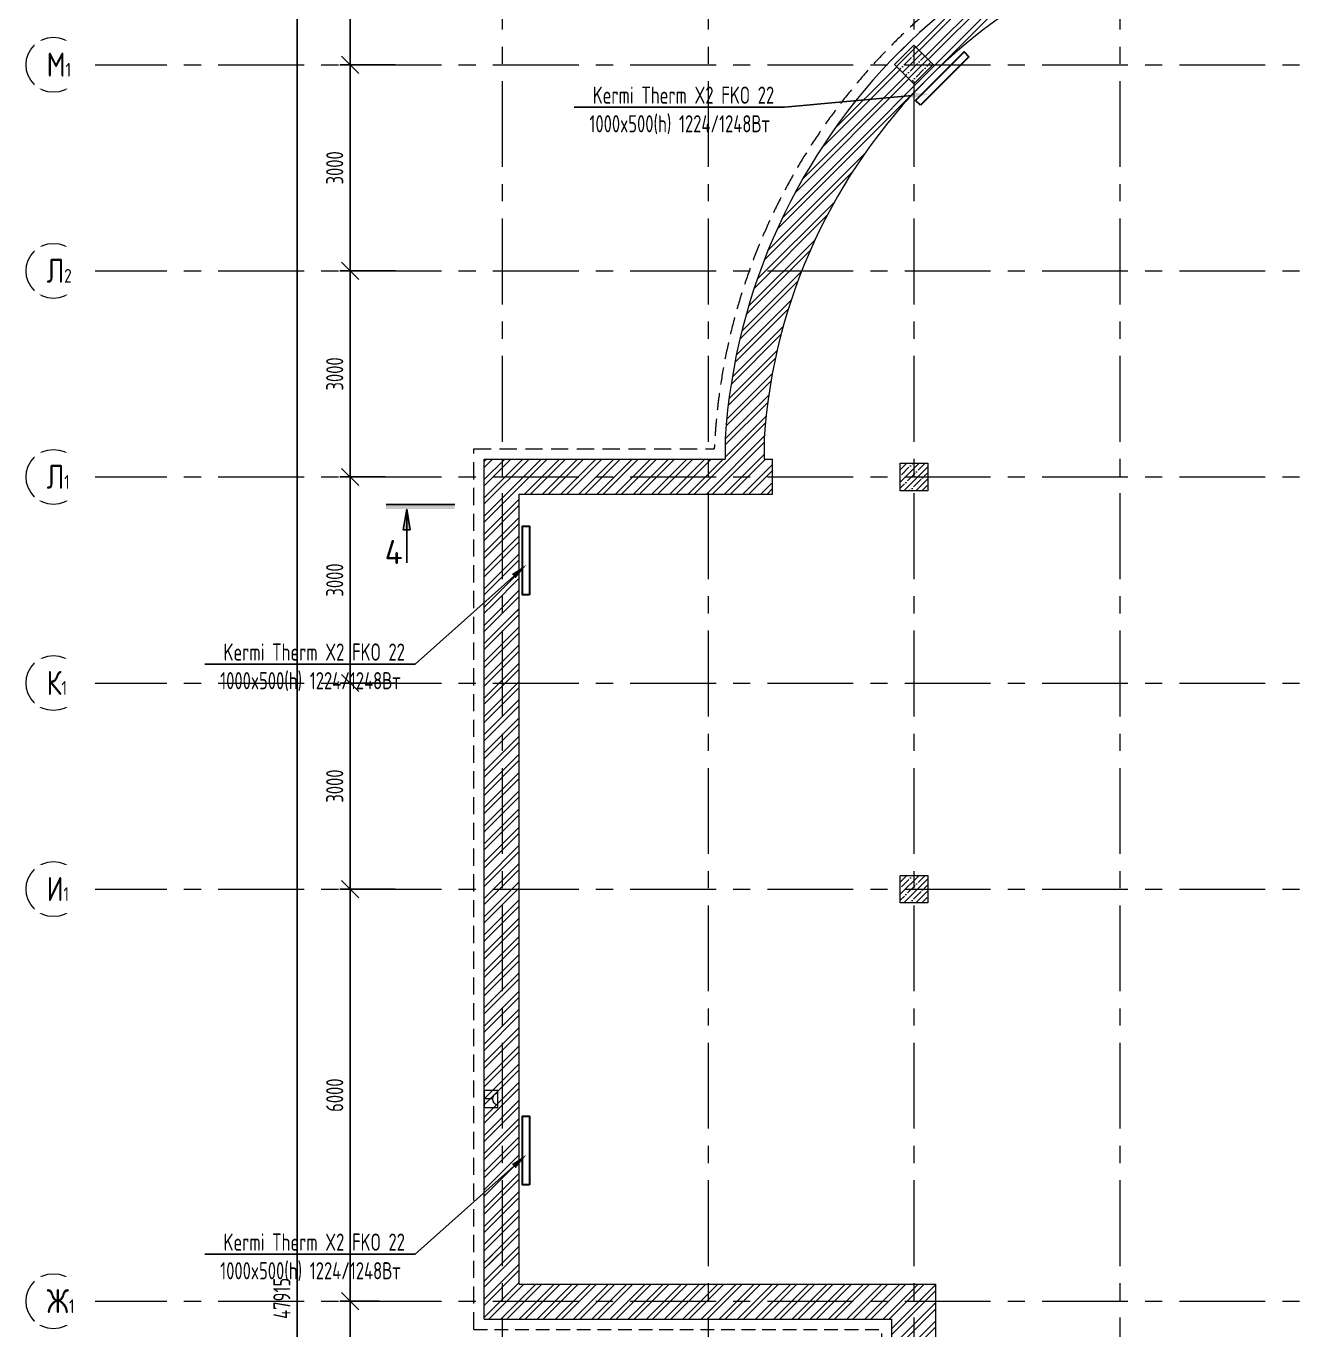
# Model space of a CAD drawing. Header units: millimetres. Extents: x -455656 to 9247092, y 0 to 412358.
# Drawn here: x -360106 to -341477, y 353841 to 372822 of the extents above; entities that cross this region are included whole.
import ezdxf
from ezdxf import colors
from ezdxf.entities.mleader import LeaderData, LeaderLine
from ezdxf.math import Vec2, Vec3

# ---------------------------------------------------------------- set-up
doc = ezdxf.new("R2010")
doc.units = ezdxf.units.MM
doc.header["$MEASUREMENT"] = 0
doc.header["$PDMODE"] = 3
doc.header["$PDSIZE"] = -4
for name, pattern in [('ADSK_Штриховая_ш2 п1', [3, 2, -1]), ('CENTER', [2, 1.25, -0.25, 0.25, -0.25]), ('TRATTEGGIATA', [0.75, 0.5, -0.25])]:
    doc.linetypes.add(name, pattern=pattern)
doc.layers.get('0').update_dxf_attribs({"color": 250, "lineweight": 9})
doc.layers.get('Defpoints').update_dxf_attribs({"color": 6})
for name, color, linetype, lineweight in [('АР_Разрезы', 175, 'Continuous', 9), ('подлога', 250, 'Continuous', 9), ('Радиаторы', 250, 'Continuous', 9), ('Радиаторы текст', 250, 'Continuous', 9)]:
    doc.layers.add(name, color=color, linetype=linetype, lineweight=lineweight)
doc.styles.add('ISOCPEUR', font='isocpeur.ttf', dxfattribs={"width": 0.7})
doc.styles.add('METRO-STYLE', font='isocpeur.ttf', dxfattribs={"width": 0.9, "oblique": 15})
doc.styles.add('ГОСТ 2.304', font='isocpeur.ttf', dxfattribs={"width": 0.7})
doc.dimstyles.new('СПДС', dxfattribs={"dimscale": 100, "dimtxt": 2.5, "dimasz": 2.5, "dimexe": 1.5, "dimexo": 0, "dimgap": 1, "dimtad": 1, "dimdec": 0, "dimrnd": 1, "dimtxsty": 'ГОСТ 2.304', "dimblk": 'OBLIQUE', "dimcen": 2.5, "dimdle": 1.5, "dimadec": 0, "dimazin": 2, "dimtfac": 0.75, "dimtdec": 0, "dimtmove": 1, "dimatfit": 3, "dimfxl": 1, "dimtolj": 1, "dimarcsym": 1})
pattern_1 = [(45, (0, 247657.5), (-132.5825214724777, 132.5825214724777), []), (45, (88.38834750000001, 247657.5), (-132.5825214724777, 132.5825214724777), [])]

# ---------------------------------------------------------------- blocks, each defined once
blk = doc.blocks.new('A$C60573c2e')
at = {"layer": 'АР_Разрезы', "ltscale": 100}
h = blk.add_hatch(color=5, dxfattribs=at)
h.dxf.hatch_style = 1
h.paths.add_polyline_path([(-689.4914417110849, -12468.6752071965), (-689.4914417110849, -12398.6752071965), (-1689.491441711085, -12398.6752071965), (-1689.491441711085, -12468.6752071965)])
h.paths.add_polyline_path([(-1339.213418762432, -12769.12533988489), (-1389.491441711085, -12468.6752071965), (-1389.491441711085, -12769.12533988489)])
h.paths.add_polyline_path([(-1389.491441711085, -12769.12533988489), (-1389.491441711085, -12468.6752071965), (-1439.769464659737, -12769.12533988489)])
at = {"layer": 'АР_Разрезы', "color": 5, "lineweight": 25, "ltscale": 100}
for p, q in [((-689.4914417110849, -12398.6752071965, -2792.354355402168), (-1689.491441711085, -12398.6752071965, -2792.354355402168)), ((-1439.769464659737, -12769.12533988489, -2792.354355402218), (-1389.491441711085, -12468.6752071965, -2792.354355402218)), ((-1389.491441711085, -12468.6752071965, -2792.354355402218), (-1339.213418762432, -12769.12533988489, -2792.354355402218)), ((-1339.213418762432, -12769.12533988489, -2792.354355402218), (-1439.769464659737, -12769.12533988489, -2792.354355402218))]:
    blk.add_line(p, q, dxfattribs=at)
at = {"layer": 'АР_Разрезы', "color": 5, "lineweight": 25, "ltscale": 100, "elevation": -2792.354355402218}
blk.add_lwpolyline([(-1389.491441711085, -12468.6752071965), (-1389.491441711085, -13252.4252071965)], dxfattribs=at)
at = {"layer": 'АР_Разрезы', "color": 5, "lineweight": 25, "ltscale": 100, "insert": (-1710.260259775852, -12918.6752071965, -2792.354355402218), "char_height": 350, "width": 583.3333333333333, "attachment_point": 1, "style": 'METRO-STYLE'}
blk.add_mtext('{\\Q0;\\W1;4}', dxfattribs=at)
blk = doc.blocks.new('_Oblique')
at = {"color": 0, "linetype": 'ByBlock', "lineweight": -2}
blk.add_line((-0.5, -0.5), (0.5, 0.5), dxfattribs=at)
blk = doc.blocks.new('*D901')
at = {"layer": 'Defpoints', "color": 0, "lineweight": 30, "ltscale": 100, "transparency": 16777216}
for p in [(-355384.7543500481, 354258.1824583526), (-354961.2716644737, 354258.1824583526), (-354821.7799947704, 351258.1824583526)]:
    blk.add_point(p, dxfattribs=at)
at = {"layer": 'подлога', "color": 0, "lineweight": -2, "ltscale": 100}
for p, q in [((-355384.7543500481, 351108.1824583526), (-355384.7543500481, 354408.1824583526)), ((-354961.2716644737, 354258.1824583526), (-355534.7543500481, 354258.1824583526)), ((-354821.7799947704, 351258.1824583526), (-355534.7543500481, 351258.1824583526))]:
    blk.add_line(p, q, dxfattribs=at)
at = {"layer": 'подлога', "color": 0, "lineweight": -2, "ltscale": 100, "xscale": 250, "yscale": 250, "zscale": 250}
for p, rotation in [((-355384.7543500481, 354258.1824583526), 90), ((-355384.7543500481, 351258.1824583526), 270)]:
    blk.add_blockref('_Oblique', p, dxfattribs=dict(at, rotation=rotation))
at = {"layer": 'подлога', "color": 0, "ltscale": 100, "insert": (-355609.754350048, 352758.1824583526), "char_height": 250, "attachment_point": 5, "rotation": 90, "style": 'ГОСТ 2.304'}
blk.add_mtext('\\A1;3000', dxfattribs=at)
blk = doc.blocks.new('*D902')
at = {"layer": 'Defpoints', "color": 0, "lineweight": 30, "ltscale": 100, "transparency": 16777216}
for p in [(-355384.7543500477, 360258.1824583526), (-354730.4818469357, 360258.1824583526), (-354961.2716644737, 354258.1824583526)]:
    blk.add_point(p, dxfattribs=at)
at = {"layer": 'подлога', "color": 0, "lineweight": -2, "ltscale": 100}
for p, q in [((-355384.7543500477, 354108.1824583526), (-355384.7543500477, 360408.1824583526)), ((-354730.4818469357, 360258.1824583526), (-355534.7543500477, 360258.1824583526)), ((-354961.2716644737, 354258.1824583526), (-355534.7543500477, 354258.1824583526))]:
    blk.add_line(p, q, dxfattribs=at)
at = {"layer": 'подлога', "color": 0, "lineweight": -2, "ltscale": 100, "xscale": 250, "yscale": 250, "zscale": 250}
for p, rotation in [((-355384.7543500477, 360258.1824583526), 90), ((-355384.7543500477, 354258.1824583526), 270)]:
    blk.add_blockref('_Oblique', p, dxfattribs=dict(at, rotation=rotation))
at = {"layer": 'подлога', "color": 0, "ltscale": 100, "insert": (-355609.7543500476, 357258.1824583526), "char_height": 250, "attachment_point": 5, "rotation": 90, "style": 'ГОСТ 2.304'}
blk.add_mtext('\\A1;6000', dxfattribs=at)
blk = doc.blocks.new('*D903')
at = {"layer": 'Defpoints', "color": 0, "lineweight": 30, "ltscale": 100, "transparency": 16777216}
for p in [(-355384.7543500472, 363258.1824583526), (-354873.4854140315, 363258.1824583526), (-354730.4818469357, 360258.1824583526)]:
    blk.add_point(p, dxfattribs=at)
at = {"layer": 'подлога', "color": 0, "lineweight": -2, "ltscale": 100}
for p, q in [((-355384.7543500472, 360108.1824583526), (-355384.7543500472, 363408.1824583526)), ((-354873.4854140315, 363258.1824583526), (-355534.7543500472, 363258.1824583526)), ((-354730.4818469357, 360258.1824583526), (-355534.7543500472, 360258.1824583526))]:
    blk.add_line(p, q, dxfattribs=at)
at = {"layer": 'подлога', "color": 0, "lineweight": -2, "ltscale": 100, "xscale": 250, "yscale": 250, "zscale": 250}
for p, rotation in [((-355384.7543500472, 363258.1824583526), 90), ((-355384.7543500472, 360258.1824583526), 270)]:
    blk.add_blockref('_Oblique', p, dxfattribs=dict(at, rotation=rotation))
at = {"layer": 'подлога', "color": 0, "ltscale": 100, "insert": (-355609.7543500471, 361758.1824583526), "char_height": 250, "attachment_point": 5, "rotation": 90, "style": 'ГОСТ 2.304'}
blk.add_mtext('\\A1;3000', dxfattribs=at)
blk = doc.blocks.new('*D904')
at = {"layer": 'Defpoints', "color": 0, "lineweight": 30, "ltscale": 100, "transparency": 16777216}
for p in [(-355384.7543500463, 366258.1824583526), (-354873.4854140315, 366258.1824583526), (-354730.4818469357, 363258.1824583526)]:
    blk.add_point(p, dxfattribs=at)
at = {"layer": 'подлога', "color": 0, "lineweight": -2, "ltscale": 100}
for p, q in [((-355384.7543500463, 363108.1824583526), (-355384.7543500463, 366408.1824583526)), ((-354873.4854140315, 366258.1824583526), (-355534.7543500463, 366258.1824583526)), ((-354730.4818469357, 363258.1824583526), (-355534.7543500463, 363258.1824583526))]:
    blk.add_line(p, q, dxfattribs=at)
at = {"layer": 'подлога', "color": 0, "lineweight": -2, "ltscale": 100, "xscale": 250, "yscale": 250, "zscale": 250}
for p, rotation in [((-355384.7543500463, 366258.1824583526), 90), ((-355384.7543500463, 363258.1824583526), 270)]:
    blk.add_blockref('_Oblique', p, dxfattribs=dict(at, rotation=rotation))
at = {"layer": 'подлога', "color": 0, "ltscale": 100, "insert": (-355609.7543500462, 364758.1824583526), "char_height": 250, "attachment_point": 5, "rotation": 90, "style": 'ГОСТ 2.304'}
blk.add_mtext('\\A1;3000', dxfattribs=at)
blk = doc.blocks.new('*D905')
at = {"layer": 'Defpoints', "color": 0, "lineweight": 30, "ltscale": 100, "transparency": 16777216}
for p in [(-355384.7543500459, 369258.1824583526), (-354725.3146603253, 369258.1824583526), (-354873.4854140315, 366258.1824583526)]:
    blk.add_point(p, dxfattribs=at)
at = {"layer": 'подлога', "color": 0, "lineweight": -2, "ltscale": 100}
for p, q in [((-355384.7543500459, 366108.1824583526), (-355384.7543500459, 369408.1824583526)), ((-354725.3146603253, 369258.1824583526), (-355534.7543500459, 369258.1824583526)), ((-354873.4854140315, 366258.1824583526), (-355534.7543500459, 366258.1824583526))]:
    blk.add_line(p, q, dxfattribs=at)
at = {"layer": 'подлога', "color": 0, "lineweight": -2, "ltscale": 100, "xscale": 250, "yscale": 250, "zscale": 250}
for p, rotation in [((-355384.7543500459, 369258.1824583526), 90), ((-355384.7543500459, 366258.1824583526), 270)]:
    blk.add_blockref('_Oblique', p, dxfattribs=dict(at, rotation=rotation))
at = {"layer": 'подлога', "color": 0, "ltscale": 100, "insert": (-355609.7543500458, 367758.1824583526), "char_height": 250, "attachment_point": 5, "rotation": 90, "style": 'ГОСТ 2.304'}
blk.add_mtext('\\A1;3000', dxfattribs=at)
blk = doc.blocks.new('*D906')
at = {"layer": 'Defpoints', "color": 0, "lineweight": 30, "ltscale": 100, "transparency": 16777216}
for p in [(-355384.7543500463, 375258.1824583526), (-354873.4854140315, 375258.1824583526), (-354730.4818469357, 372258.1824583526)]:
    blk.add_point(p, dxfattribs=at)
at = {"layer": 'подлога', "color": 0, "lineweight": -2, "ltscale": 100}
for p, q in [((-355384.7543500463, 372108.1824583526), (-355384.7543500463, 375408.1824583526)), ((-354873.4854140315, 375258.1824583526), (-355534.7543500463, 375258.1824583526)), ((-354730.4818469357, 372258.1824583526), (-355534.7543500463, 372258.1824583526))]:
    blk.add_line(p, q, dxfattribs=at)
at = {"layer": 'подлога', "color": 0, "lineweight": -2, "ltscale": 100, "xscale": 250, "yscale": 250, "zscale": 250}
for p, rotation in [((-355384.7543500463, 375258.1824583526), 90), ((-355384.7543500463, 372258.1824583526), 270)]:
    blk.add_blockref('_Oblique', p, dxfattribs=dict(at, rotation=rotation))
at = {"layer": 'подлога', "color": 0, "ltscale": 100, "insert": (-355609.7543500462, 373758.1824583526), "char_height": 250, "attachment_point": 5, "rotation": 90, "style": 'ГОСТ 2.304'}
blk.add_mtext('\\A1;3000', dxfattribs=at)
blk = doc.blocks.new('*D908')
at = {"layer": 'Defpoints', "color": 0, "lineweight": 30, "ltscale": 100, "transparency": 16777216}
for p in [(-356211.1268672846, 378258.1824583526), (-356211.1268672846, 330343.1824583526), (-356155.3167781394, 330343.1824583526)]:
    blk.add_point(p, dxfattribs=at)
at = {"layer": 'подлога', "color": 0, "lineweight": -2, "ltscale": 100}
for p, q in [((-356155.3167781394, 378408.1824583526), (-356155.3167781394, 330193.1824583526)), ((-356211.1268672846, 378258.1824583526), (-356005.3167781394, 378258.1824583526)), ((-356211.1268672846, 330343.1824583526), (-356005.3167781394, 330343.1824583526))]:
    blk.add_line(p, q, dxfattribs=at)
at = {"layer": 'подлога', "color": 0, "lineweight": -2, "ltscale": 100, "xscale": 250, "yscale": 250, "zscale": 250}
for p, rotation in [((-356155.3167781394, 378258.1824583526), 90), ((-356155.3167781394, 330343.1824583526), 270)]:
    blk.add_blockref('_Oblique', p, dxfattribs=dict(at, rotation=rotation))
at = {"layer": 'подлога', "color": 0, "ltscale": 100, "insert": (-356380.3167781393, 354300.6824583526), "char_height": 250, "attachment_point": 5, "rotation": 90, "style": 'ГОСТ 2.304'}
blk.add_mtext('\\A1;47915', dxfattribs=at)
blk = doc.blocks.new('*D909')
at = {"layer": 'Defpoints', "color": 0, "lineweight": 30, "ltscale": 100, "transparency": 16777216}
for p in [(-354730.4818469357, 372258.1824583526), (-355384.7543500464, 369258.1824583527), (-354725.3146603253, 369258.1824583527)]:
    blk.add_point(p, dxfattribs=at)
at = {"layer": 'подлога', "color": 0, "lineweight": -2, "ltscale": 100}
for p, q in [((-354730.4818469357, 372258.1824583526), (-355534.7543500464, 372258.1824583526)), ((-355384.7543500464, 372408.1824583526), (-355384.7543500464, 369108.1824583527)), ((-354725.3146603253, 369258.1824583527), (-355534.7543500464, 369258.1824583527))]:
    blk.add_line(p, q, dxfattribs=at)
at = {"layer": 'подлога', "color": 0, "lineweight": -2, "ltscale": 100, "xscale": 250, "yscale": 250, "zscale": 250}
for p, rotation in [((-355384.7543500464, 372258.1824583526), 90), ((-355384.7543500464, 369258.1824583527), 270)]:
    blk.add_blockref('_Oblique', p, dxfattribs=dict(at, rotation=rotation))
at = {"layer": 'подлога', "color": 0, "ltscale": 100, "insert": (-355609.7543500463, 370758.1824583526), "char_height": 250, "attachment_point": 5, "rotation": 90, "style": 'ГОСТ 2.304'}
blk.add_mtext('\\A1;3000', dxfattribs=at)

msp = doc.modelspace()

# ---------------------------------------------------------------- hatches: boundary and pattern name
at = {"layer": 'подлога', "ltscale": 100}
h = msp.add_hatch(dxfattribs=at)
h.set_pattern_fill('ANSI32', color=256, scale=500)
h.set_pattern_definition(pattern_1)
h.paths.add_polyline_path([(-347172.0711264507, 371982.0027129504), (-347174.0226643234, 371980.0511750777), (-347452.1539475983, 372258.1824583525), (-347174.0226643234, 372545.7366000269), (-346891.1799518488, 372262.8938875523)], flags=16)
edge = h.paths.add_edge_path()
edge.add_line((-349232.0711264506, 366518.1824583525), (-349355.3711942717, 366518.1824583525))
edge.add_line((-349355.3711942717, 366518.1824583525), (-349355.3711942717, 366818.1824583529))
edge.add_arc((-341163.8676257482, 366249.97895765), 8211.186633571624, 93.96796492609559, 176.0320350741618, ccw=False)
edge.add_line((-341732.0711264879, 374441.482526171), (-341732.0711264503, 375008.4053126574))
edge.add_arc((-341172.1190240534, 366258.323938628), 8767.979836263088, 93.66158925732493, 123.7450755408298)
edge.add_arc((-341172.0711264514, 366258.1824583532), 8768.124086712196, 123.7448222325677, 152.8449571899147)
edge.add_arc((-341172.0711264505, 366258.1824583524), 8768.124086713338, 152.8449571899126, 176.3381574344119)
edge.add_line((-349922.2939807556, 366818.1824583525), (-349922.2939807556, 366518.1824583525))
edge.add_line((-349922.2939807556, 366518.1824583525), (-353432.0711264506, 366518.3214357547))
edge.add_line((-353432.0711264506, 366518.3214357547), (-353432.0711264506, 364417.5172276786))
edge.add_line((-353432.0711264506, 364417.5172276786), (-353313.1573067188, 364417.5172276786))
edge.add_line((-353313.1573067188, 364417.5172276786), (-353313.1573067189, 364301.5810346317))
edge.add_line((-353313.1573067189, 364301.5810346317), (-352922.0711264504, 364301.5810346317))
edge.add_line((-352922.0711264504, 364301.5810346317), (-352922.0711264506, 366008.1824583525))
edge.add_line((-352922.0711264506, 366008.1824583525), (-349232.0711264506, 366007.9056469521))
edge.add_line((-349232.0711264506, 366007.9056469521), (-349232.0711264506, 366518.1824583525))
h = msp.add_hatch(dxfattribs=at)
h.set_pattern_fill('ANSI35', color=256, scale=500)
h.set_pattern_definition([(45, (-1304541.902478122, 412140.4381395279), (-88.38834764831844, 88.38834764831844), []), (45, (-1304453.514130622, 412140.4381395279), (-88.38834764831844, 88.38834764831844), [156.25, -31.25, 0, -31.25])])
h.paths.add_polyline_path([(-347174.0226643234, 372545.736600027), (-347456.865376798, 372262.8938875523), (-347174.0226643233, 371980.0511750777), (-346891.1799518488, 372262.8938875524)])
h = msp.add_hatch(dxfattribs=at)
h.set_pattern_fill('ANSI35', color=256, scale=500)
h.set_pattern_definition([(45, (-1304424.170391682, 406329.6571121852), (-88.38834764831844, 88.38834764831844), []), (45, (-1304335.782044182, 406329.6571121852), (-88.38834764831844, 88.38834764831844), [156.25, -31.25, 0, -31.25])])
h.paths.add_polyline_path([(-346972.0711264507, 366458.1824583525), (-347372.0711264507, 366458.1824583525), (-347372.0711264507, 366058.1824583525), (-346972.0711264507, 366058.1824583525)])
h = msp.add_hatch(dxfattribs=at)
h.set_pattern_fill('ANSI32', color=256, scale=500)
h.set_pattern_definition(pattern_1)
h.paths.add_polyline_path([(-352922.0711264504, 364368.5233090681), (-353313.1573067188, 364368.5233090681), (-353313.1573067189, 364433.5233090681), (-353432.0711264506, 364433.5233090681), (-353432.0711264506, 354794.751652159), (-352922.0711264504, 354794.751652159)])
h = msp.add_hatch(dxfattribs=at)
h.set_pattern_fill('ANSI35', color=256, scale=500)
h.set_pattern_definition([(45, (-1304424.170391682, 400329.6571121852), (-88.38834764831844, 88.38834764831844), []), (45, (-1304335.782044182, 400329.6571121852), (-88.38834764831844, 88.38834764831844), [156.25, -31.25, 0, -31.25])])
h.paths.add_polyline_path([(-346972.0711264507, 360458.1824583525), (-347372.0711264507, 360458.1824583525), (-347372.0711264507, 360058.1824583525), (-346972.0711264507, 360058.1824583525)])
h = msp.add_hatch(dxfattribs=at)
h.set_pattern_fill('ANSI32', color=256, scale=500)
h.set_pattern_definition(pattern_1)
h.paths.add_polyline_path([(-352922.0711264503, 354933.1824583525), (-353313.1573067179, 354933.1824583525), (-353313.1573067179, 354998.1824583525), (-353432.0711264506, 354998.1824583525), (-353432.0711264506, 353998.1824583525), (-347492.1922958228, 353998.1824583525), (-346852.1922958229, 354508.1824583518), (-352922.0711264504, 354508.1824583532)])
h = msp.add_hatch(dxfattribs=at)
h.set_pattern_fill('ANSI32', color=256, scale=500)
h.set_pattern_definition(pattern_1)
h.paths.add_polyline_path([(-347492.2442077561, 350497.8924028078), (-346852.1403838894, 350497.8924028078), (-346852.0711264507, 354508.1824583525), (-347492.1922958228, 353998.1824583525)])
h.paths.add_polyline_path([(-347492.1008219777, 336806.1361120779), (-346852.0711264506, 336806.1361120779), (-346852.1433102784, 349332.8924028078), (-347492.2412813671, 349332.8924028078)])
h.paths.add_polyline_path([(-346852.0711264507, 335596.1361125283), (-347492.0943839219, 335596.1361117704), (-347492.0711264506, 331355.9795130361), (-346852.0711264507, 331355.9795130361)])

# ---------------------------------------------------------------- linework, layer by layer
at = {"layer": 'подлога', "linetype": 'CENTER', "ltscale": 1000}
for p, q in [((-353172.0711264506, 382020.6513644527), (-353172.0711264506, 326288.3028007622)), ((-350172.0711264506, 382020.6513644527), (-350172.0711264506, 326288.3028007622)), ((-347172.0711264507, 382020.6513644527), (-347172.0711264507, 326288.3028007622)), ((-344172.0711264507, 382020.6513644527), (-344172.0711264507, 326288.3028007622)), ((-359305.7650579241, 372258.1824583525), (-276127.3630032049, 372258.1824583525)), ((-359305.7650579241, 369258.1824583525), (-276127.3630032049, 369258.1824583525)), ((-359305.7650579241, 366258.1824583525), (-276127.3630032049, 366258.1824583525)), ((-359305.7650579241, 363258.1824583525), (-276127.3630032049, 363258.1824583525)), ((-359305.7650579241, 360258.1824583525), (-276127.3630032049, 360258.1824583525)), ((-359305.7650579241, 354258.1824583525), (-276127.3630032049, 354258.1824583525))]:
    msp.add_line(p, q, dxfattribs=at)
at = {"layer": 'подлога', "linetype": 'TRATTEGGIATA', "ltscale": 500}
for p, q in [((-353582.0710764196, 353848.1824583525), (-353582.0711272143, 366668.1825614581)), ((-353582.0711272143, 366668.1825614581), (-350080.7655946009, 366668.1825792833))]:
    msp.add_line(p, q, dxfattribs=at)
at = {"layer": 'подлога', "ltscale": 100}
for p, q in [((-353432.0711264506, 364156.5480785128), (-353432.0711264506, 366518.1824583525)), ((-353432.0711264506, 366518.1824583525), (-349922.2939807556, 366518.1824583525)), ((-349355.3711942717, 366518.1824583525), (-349232.0711264506, 366518.1824583525)), ((-349232.0711264506, 366008.1824583525), (-349232.0711264506, 366518.1824583525)), ((-352922.0711264506, 364221.5480785128), (-352922.0711264506, 366008.1824583525)), ((-352922.0711264506, 366008.1824583525), (-349232.0711264506, 366008.1824583525)), ((-353432.0711264506, 354752.7334523358), (-353432.0711264506, 364433.5233090681)), ((-352922.0711264506, 354817.7334523358), (-352922.0711264506, 364368.5233090681)), ((-353313.2465729184, 357203.3841983497), (-353432.0711264506, 357203.3841983497)), ((-353432.0711264506, 353998.1824583525), (-353432.0711264506, 354998.1824583525)), ((-352922.0711264506, 354508.1824583525), (-352922.0711264506, 354933.1824583525)), ((-352922.0711264506, 354508.1824583525), (-346852.1922958228, 354508.1824583525)), ((-346852.1922958228, 350497.8924028078), (-346852.1922958228, 354508.1824583525)), ((-353432.0711264506, 353998.1824583525), (-347492.1922958228, 353998.1824583525)), ((-347492.1922958226, 350497.8924028078), (-347492.1922958228, 353998.1824583525))]:
    msp.add_line(p, q, dxfattribs=at)
at = {"layer": 'подлога', "linetype": 'ADSK_Штриховая_ш2 п1', "ltscale": 100}
for p in [(-353582.0710764196, 353848.1824583525), (-347642.1921812618, 350887.7671550303, 0.3764270108615051)]:
    msp.add_line(p, (-347642.1922379924, 353848.1824583525, 0.003857490509602712), dxfattribs=at)
at = {"layer": 'подлога', "ltscale": 100}
for points in [[(-347456.865376798, 372262.8938875523), (-347174.0226643234, 372545.7366000269), (-346891.1799518488, 372262.8938875523), (-347174.0226643234, 371980.0511750777)], [(-347372.0711264507, 366458.1824583525), (-346972.0711264507, 366458.1824583525), (-346972.0711264507, 366058.1824583525), (-347372.0711264507, 366058.1824583525)], [(-347372.0711264507, 360458.1824583525), (-346972.0711264507, 360458.1824583525), (-346972.0711264507, 360058.1824583525), (-347372.0711264507, 360058.1824583525)], [(-353232.5165846907, 357078.2228609056), (-353232.5165846907, 357328.5455357938), (-353432.0711264506, 357328.5455357938), (-353432.0711264506, 357078.2228609056)]]:
    msp.add_lwpolyline(points, close=True, dxfattribs=at)
for points in [[(-349922.2939807556, 366818.1824583525), (-349922.2939807556, 366518.1824583525)], [(-349355.3711942717, 366818.1824583525), (-349355.3711942717, 366518.1824583525)]]:
    msp.add_lwpolyline(points, dxfattribs=at)
at = {"layer": 'подлога', "ltscale": 0.5}
for centre in [(-359705.7650579239, 372258.1824583525), (-359705.7650579239, 369258.1824583525), (-359705.7650579239, 366258.1824583525), (-359705.7650579239, 363258.1824583525), (-359705.7650579239, 360258.1824583525), (-359705.7650579239, 354258.1824583525)]:
    msp.add_circle(centre, 400, dxfattribs=at)
at = {"layer": 'подлога', "linetype": 'TRATTEGGIATA', "ltscale": 500}
msp.add_arc((-341172.0711264507, 366258.1824583525), 8918.12408671314, 92.63503304335407, 177.364966069098, dxfattribs=at)
at = {"layer": 'подлога', "ltscale": 100}
for centre, radius, start, end in [((-341172.0711264507, 366258.1824583525), 8768.12408671314, 93.66184256447964, 176.3381574337907), ((-341172.0711264507, 366258.1824583525), 8202.438661764028, 93.91476438919855, 176.0852356107048), ((-353232.5165846907, 357203.3841983497), 80.72998822781665, 90, 270)]:
    msp.add_arc(centre, radius, start, end, dxfattribs=at)
at = {"layer": 'Радиаторы', "color": 1, "lineweight": 30, "ltscale": 500}
for points in [[(-347078.1371436255, 371669.2737287033), (-347148.847821744, 371739.9844068219), (-346441.7410405576, 372447.0911880085), (-346371.0303624388, 372376.3805098897)], [(-352772.0711264504, 364543.6824583525), (-352872.0711264504, 364543.6824583525), (-352872.0711264504, 365543.6824583525), (-352772.0711264504, 365543.6824583525)], [(-352772.0711264504, 355953.6824583525), (-352872.0711264504, 355953.6824583525), (-352872.0711264504, 356953.6824583525), (-352772.0711264504, 356953.6824583525)]]:
    msp.add_lwpolyline(points, close=True, dxfattribs=at)

# ---------------------------------------------------------------- block references
at = {"layer": 'подлога', "color": 31, "ltscale": 100, "true_color": 0xfecc66}
msp.add_blockref('A$C60573c2e', (-353172.0711264506, 378258.1824583525), dxfattribs=at)
msp.add_blockref('A$C60573c2e', (-353172.0711264506, 378258.1824583525), dxfattribs=at)

# ---------------------------------------------------------------- dimensions: what is measured, and where the dimension line sits
at = {"layer": 'подлога', "ltscale": 100}
for base, p1, p2, picture, middle in [((-356155.3167781394, 330343.1824583526), (-356211.1268672845, 378258.1824583525), (-356211.1268672845, 330343.1824583525), '*D908', (-356380.3167781393, 354300.6824583526)), ((-355384.7543500463, 375258.1824583526), (-354730.4818469356, 372258.1824583525), (-354873.4854140314, 375258.1824583525), '*D906', (-355609.7543500462, 373758.1824583526)), ((-355384.7543500464, 369258.1824583527), (-354730.4818469356, 372258.1824583525), (-354725.3146603252, 369258.1824583526), '*D909', (-355609.7543500463, 370758.1824583526)), ((-355384.7543500459, 369258.1824583526), (-354873.4854140314, 366258.1824583525), (-354725.3146603252, 369258.1824583525), '*D905', (-355609.7543500458, 367758.1824583526)), ((-355384.7543500463, 366258.1824583526), (-354730.4818469356, 363258.1824583525), (-354873.4854140314, 366258.1824583525), '*D904', (-355609.7543500462, 364758.1824583526)), ((-355384.7543500472, 363258.1824583526), (-354730.4818469356, 360258.1824583525), (-354873.4854140314, 363258.1824583525), '*D903', (-355609.7543500471, 361758.1824583526)), ((-355384.7543500477, 360258.1824583526), (-354961.2716644736, 354258.1824583525), (-354730.4818469356, 360258.1824583525), '*D902', (-355609.7543500476, 357258.1824583526)), ((-355384.7543500481, 354258.1824583526), (-354821.7799947703, 351258.1824583525), (-354961.2716644736, 354258.1824583525), '*D901', (-355609.754350048, 352758.1824583526))]:
    dim = msp.add_linear_dim(base=base, p1=p1, p2=p2, angle=90, dimstyle='СПДС', dxfattribs=at)
    dim.commit()
    dim.dimension.update_dxf_attribs({"geometry": picture, "text_midpoint": middle})

# ---------------------------------------------------------------- leaders
at = {"layer": 'Радиаторы текст'}
ml = msp.add_multileader_mtext('Standard', dxfattribs=at)
ml.set_content('\\A1; Kermi Therm X2 FKO 22\\P1000x500(h) 1224/1248Вт', color=256, style='ISOCPEUR')
ml.set_leader_properties()
ml.build(insert=Vec2(0, 0))
ml.multileader.update_dxf_attribs({"text_left_attachment_type": 6, "text_right_attachment_type": 6, "dogleg_length": 100, "arrow_head_size": 250})
ctx = ml.context
ctx.base_point, ctx.char_height, ctx.arrow_head_size, ctx.landing_gap_size, ctx.plane_origin = Vec3(-351940.5000000001, 371641.5), 250, 250, 25, Vec3(-380710.9808128345, 369586.1144612339)
ctx.left_attachment, ctx.right_attachment, ctx.text_align_type = 6, 6, 1
notes = []
notes.append((ctx, [(0, (1, 1, 0), (-349060.0000000001, 371641.5), (-1, 0), 170.5, [(1, [(-346949.5000000001, 371834.5)], 0, [])])]))
ctx.mtext.insert, ctx.mtext.width, ctx.mtext.alignment, ctx.mtext.flow_direction = Vec3(-350585.5000000001, 371941.5), 3601.773940973915, 2, 5
ml = msp.add_multileader_mtext('Standard', dxfattribs=at)
ml.set_content('\\A1; Kermi Therm X2 FKO 22\\P1000x500(h) 1224/1248Вт', color=256, style='ISOCPEUR')
ml.set_leader_properties()
ml.build(insert=Vec2(0, 0))
ml.multileader.update_dxf_attribs({"text_left_attachment_type": 6, "text_right_attachment_type": 6, "dogleg_length": 100, "arrow_head_size": 250})
ctx = ml.context
ctx.base_point, ctx.char_height, ctx.arrow_head_size, ctx.landing_gap_size, ctx.plane_origin = Vec3(-357319.0000000001, 363533.871619298), 250, 250, 25, Vec3(-386089.4808128345, 361478.4860805319)
ctx.left_attachment, ctx.right_attachment, ctx.text_align_type = 6, 6, 1
notes.append((ctx, [(0, (1, 1, 0), (-354438.5000000001, 363533.871619298), (-1, 0), 170.5, [(1, [(-352815.5000000001, 364980.871619298)], 0, [])])]))
ctx.mtext.insert, ctx.mtext.width, ctx.mtext.alignment, ctx.mtext.flow_direction = Vec3(-355964.0000000001, 363833.871619298), 3601.773940973915, 2, 5
ml = msp.add_multileader_mtext('Standard', dxfattribs=at)
ml.set_content('\\A1; Kermi Therm X2 FKO 22\\P1000x500(h) 1224/1248Вт', color=256, style='ISOCPEUR')
ml.set_leader_properties()
ml.build(insert=Vec2(0, 0))
ml.multileader.update_dxf_attribs({"text_left_attachment_type": 6, "text_right_attachment_type": 6, "dogleg_length": 100, "arrow_head_size": 250})
ctx = ml.context
ctx.base_point, ctx.char_height, ctx.arrow_head_size, ctx.landing_gap_size, ctx.plane_origin = Vec3(-357319.0000000001, 354943.871619298), 250, 250, 25, Vec3(-386089.4808128345, 352888.4860805319)
ctx.left_attachment, ctx.right_attachment, ctx.text_align_type = 6, 6, 1
notes.append((ctx, [(0, (1, 1, 0), (-354438.5000000001, 354943.871619298), (-1, 0), 170.5, [(1, [(-352815.5000000001, 356390.871619298)], 0, [])])]))
ctx.mtext.insert, ctx.mtext.width, ctx.mtext.alignment, ctx.mtext.flow_direction = Vec3(-355964.0000000001, 355243.871619298), 3601.773940973915, 2, 5
for ctx, leaders in notes:
    for number, flags, end, landing, length, lines in leaders:
        leader = LeaderData()
        leader.index, (leader.has_last_leader_line, leader.has_dogleg_vector, leader.attachment_direction) = number, flags
        leader.last_leader_point, leader.dogleg_vector, leader.dogleg_length = Vec3(end), Vec3(landing), length
        for number, points, colour, breaks in lines:
            line = LeaderLine()
            line.index, line.vertices, line.color, line.breaks = number, Vec3.list(points), colors.encode_raw_color(colour), breaks
            leader.lines.append(line)
        ctx.leaders.append(leader)

# ---------------------------------------------------------------- next in the draw order: texts
at = {"layer": 'подлога', "char_height": 350, "width": 528.820167331025, "attachment_point": 1, "line_spacing_factor": 1.149209049011902, "style": 'ГОСТ 2.304', "bg_fill": 2}
for s, insert in [('{\\W0.8;М\\H0.57143x;1}', (-359805.5857299631, 372435.9612757184)), ('{\\W0.8;Л\\H0.57143x;2}', (-359805.5857299631, 369435.9612757184)), ('{\\W0.8;Л\\H0.57143x;1}', (-359805.5857299631, 366435.9612757184)), ('{\\W0.8;К\\H0.57143x;1}', (-359805.5857299631, 363435.9612757184)), ('{\\W0.8;И\\H0.57143x;1}', (-359805.5857299631, 360435.9612757184)), ('{\\W0.8;Ж\\H0.57143x;1}', (-359805.5857299631, 354435.9612757184))]:
    msp.add_mtext(s, dxfattribs=dict(at, insert=insert))

doc.saveas('drawing.dxf')
